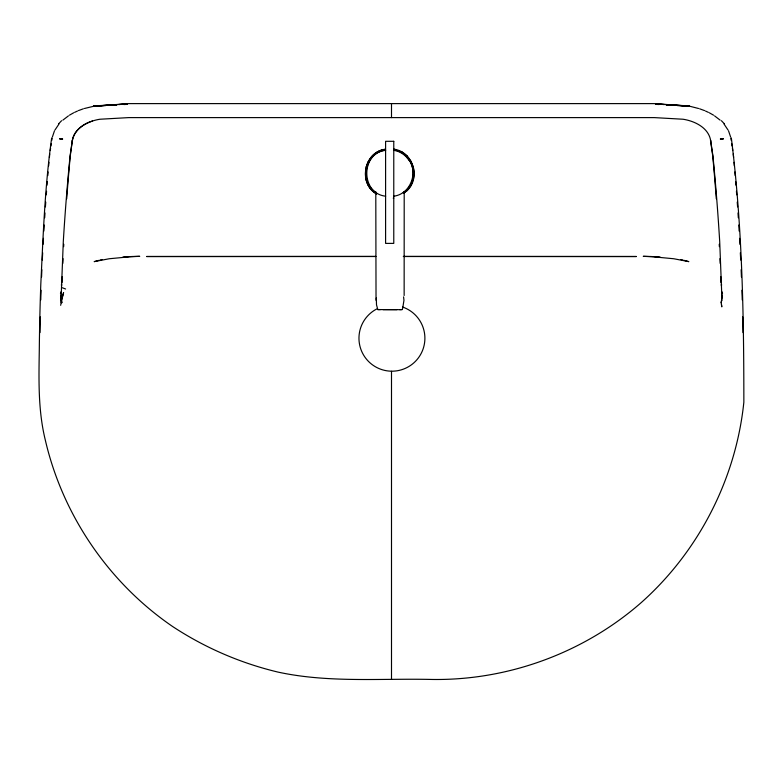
<?xml version="1.0" encoding="UTF-8"?>
<svg xmlns="http://www.w3.org/2000/svg" width="783" height="783" viewBox="0 0 783 783"><rect width="100%" height="100%" fill="white"/><g stroke="black" fill="none" stroke-linecap="round" stroke-linejoin="round"><path stroke-width="1.17" d="M60.516 300.329L61.338 300.496L61.328 301.846L63.58 292.607L61.24 300.75L60.966 295.103L61.005 296.17M404.145 295.504L404.204 191.727M721.818 299.948L721.74 300.711M61.103 297.843L63.286 241.83A2338.811 2338.772 0 0 1 70.088 155.758L72.251 141.155C74.023 127.932 88.019 121.111 99.891 119.241L128.706 117.607L654.294 117.607L683.109 119.241C694.981 121.111 708.977 127.932 710.749 141.155L712.912 155.758A2338.811 2338.772 0.1 0 1 719.714 241.83L721.897 297.843L722.034 295.103L722.327 296.082M721.505 304.665L721.799 306.867L721.153 302.669L721.897 297.922L721.623 299.664M61.377 299.664L61.103 297.922L61.064 300.437M403.578 296.865L403.959 300.3L402.677 308.306L402.188 309.569L400.446 309.676L377.807 309.569L376.515 304.861L376.29 298.01M413.336 179.601L414.187 173.268L413.336 166.936M51.658 138.023C44.837 186.423 43.173 235.429 40.804 284.209C40.021 305.977 39.522 327.754 39.297 349.531C38.827 379.931 37.995 410.39 45.336 440.183C62.767 515.38 108.925 582.973 172.651 626.537C204.872 647.747 240.538 663.162 278.053 672.108C327.617 682.835 378.541 678.46 428.83 679.39C505.867 681.386 582.709 653.629 640.788 602.988C698.573 551.8 735.942 478.981 743.85 402.188C743.85 314.052 742.255 225.553 731.342 138.023M50.239 150.483L50.592 148.232M50.934 145.971L51.277 143.72M51.795 140.333L52.138 138.072M61.28 300.163L61.446 299.449L61.358 302.209M60.682 305.331L61.299 301.572M60.565 298.372L61.005 296.493M721.153 302.669L721.662 300.496M52.412 136.917L54.419 130.976M92.492 121.022C83.115 123.939 73.671 130.8 72.251 141.155M60.712 299.527L61.103 297.922M60.448 293.831L61.035 291.795M366.15 166.965L368.568 161.083M410.801 185.454L412.817 180.55M61.191 300.006L61.446 299.449M54.918 130.095L58.95 124.076M385.461 149.338C364.183 151.696 357.919 183.388 376.594 193.832M403.685 193.264L407.072 190.651L410.899 185.512M407.072 190.651C421.029 177.751 412.895 151.471 393.927 149.23M58.519 123.92L61.583 120.709M62.846 120.151L68.424 115.884M372.454 156.042L375.82 153.448M403.255 192.667C420.647 182.096 414.011 152.176 393.8 149.954M403.558 193.088L406.915 190.494M69.413 115.199L73.739 112.752M74.679 112.331L77.488 111.039M377.494 152.156L385.481 149.455M78.417 110.609L83.409 108.788M84.456 108.494L93.715 106.253L128.706 103.61L654.294 103.61L689.343 106.136L698.544 108.494M99.098 260.318L94.166 261.63L109.219 258.752L127.854 256.981L123.009 256.981M100.087 260.054L102.162 259.535M385.442 149.23C364.075 151.608 357.792 183.437 376.535 193.92M385.569 149.954C365.358 152.176 358.731 182.096 376.114 192.667M385.637 150.346C360.523 153.018 360.532 193.509 385.637 196.19M393.732 196.19C411.349 194.145 419.512 169.911 406.896 157.491M93.657 106.136L116.618 104.687M119.036 104.531L127.502 104.002L93.569 105.95M96.123 106.116L105.783 105.568M110.609 105.294L116.638 104.951M123.88 104.54L127.502 104.335M402.188 309.569L399.673 309.628M721.084 284.992L721.75 284.963M396.932 309.647L383.063 309.647M393.223 198.158L393.771 198.158M375.771 256.423L146.607 256.511L375.791 256.511M403.284 256.423L636.393 256.511L403.588 256.511M659.991 256.981L655.146 256.981L673.781 258.752L688.834 261.63L683.902 260.318M61.152 302.669L61.847 302.669L61.514 300.535M391.5 371.308L391.5 679.39M380.323 309.628L377.807 309.569M61.25 284.963L61.916 284.992M655.498 104.335L659.12 104.54M666.362 104.951L672.391 105.294M677.217 105.568L686.877 106.116M689.432 105.95L655.508 103.992L663.964 104.531M666.382 104.687L689.343 106.136M72.388 140.186L70.284 155.768A2337.353 2337.353 0 0 0 66.702 198.794M393.908 149.338L396.022 149.622M393.888 149.455L401.875 152.156M393.732 150.346C400.563 151.197 406.377 155.856 410.008 161.533M680.838 259.535L682.913 260.054M699.591 108.788L704.583 110.609M62.444 287.792L65.606 289.005M705.512 111.039L708.321 112.331M709.261 112.752L713.587 115.199M714.576 115.884L720.154 120.151M401.933 152.049L406.994 155.954M721.417 120.709L724.481 123.92M406.915 156.042L410.801 161.083L412.817 165.976M372.454 190.494L368.568 185.454L366.15 179.571M724.05 124.076L728.082 130.095M728.582 130.976L730.588 136.917M721.965 291.795L722.552 293.831M710.749 141.155L710.494 140.196L712.716 155.768A2337.353 2337.353 0 0 1 716.298 198.794M61.338 300.496L61.847 302.669M730.862 138.072L731.205 140.333M731.723 143.72L732.066 145.971M732.408 148.232L732.761 150.483M376.036 300.3L375.791 191.727M391.5 103.61L391.5 117.607M402.521 307.014A32.964 32.964 0 0 1 419.345 356.539A32.964 32.964 0 0 1 367.149 359.974A32.964 32.964 0 0 1 377.347 308.668M40.002 332.599A2358.005 2358.005 0 0 1 40.305 316.87M40.755 299.948A2358.005 2358.005 0 0 1 41.068 290.268M41.568 276.976A2358.005 2358.005 0 0 1 41.871 269.724M42.302 260.054A2358.005 2358.005 0 0 1 42.664 252.801M43.104 244.345A2358.005 2358.005 0 0 1 43.437 238.306M43.858 231.063A2358.005 2358.005 0 0 1 44.22 225.024M44.68 217.782A2358.005 2358.005 0 0 1 45.003 212.956M45.414 206.918A2358.005 2358.005 0 0 1 45.757 202.092M46.295 194.85A2358.005 2358.005 0 0 1 46.569 191.238M47.039 185.209A2358.005 2358.005 0 0 1 47.323 181.587M47.822 175.558A2358.005 2358.005 0 0 1 48.125 171.947M48.644 165.918A2358.005 2358.005 0 0 1 48.957 162.306M49.398 157.481A2358.005 2358.005 0 0 1 49.73 153.869M62.004 282.594A2337.353 2337.353 0 0 1 62.239 276.605M62.816 263.421A2337.353 2337.353 0 0 1 63.041 258.635M63.648 246.655A2337.353 2337.353 0 0 1 63.775 244.267M733.27 153.869A2358.005 2358.005 0 0 1 733.602 157.481M734.043 162.306A2358.005 2358.005 0 0 1 734.356 165.918M734.875 171.947A2358.005 2358.005 0 0 1 735.178 175.558M735.677 181.587A2358.005 2358.005 0 0 1 735.961 185.209M736.431 191.238A2358.005 2358.005 0 0 1 736.705 194.85M737.243 202.092A2358.005 2358.005 0 0 1 737.586 206.918M737.997 212.956A2358.005 2358.005 0 0 1 738.32 217.782M738.78 225.024A2358.005 2358.005 0 0 1 739.142 231.063M739.563 238.306A2358.005 2358.005 0 0 1 739.896 244.345M740.336 252.801A2358.005 2358.005 0 0 1 740.698 260.054M741.129 269.724A2358.005 2358.005 0 0 1 741.432 276.976M741.932 290.268A2358.005 2358.005 0 0 1 742.245 299.948M742.695 316.87A2358.005 2358.005 0 0 1 742.998 332.599M719.225 244.267A2337.353 2337.353 0 0 1 719.352 246.655M719.959 258.635A2337.353 2337.353 0 0 1 720.184 263.421M720.761 276.605A2337.353 2337.353 0 0 1 720.996 282.594M62.591 139.061L59.665 138.855L62.591 139.061M723.335 138.855L720.409 139.061L723.335 138.855M132.082 256.511L124.438 256.981L139.746 256.325L132.082 256.511M393.771 141.302L385.598 141.302L385.598 243.386L393.771 243.386L393.771 141.302M650.918 256.511L643.254 256.325L658.562 256.981L650.918 256.511"/></g></svg>
